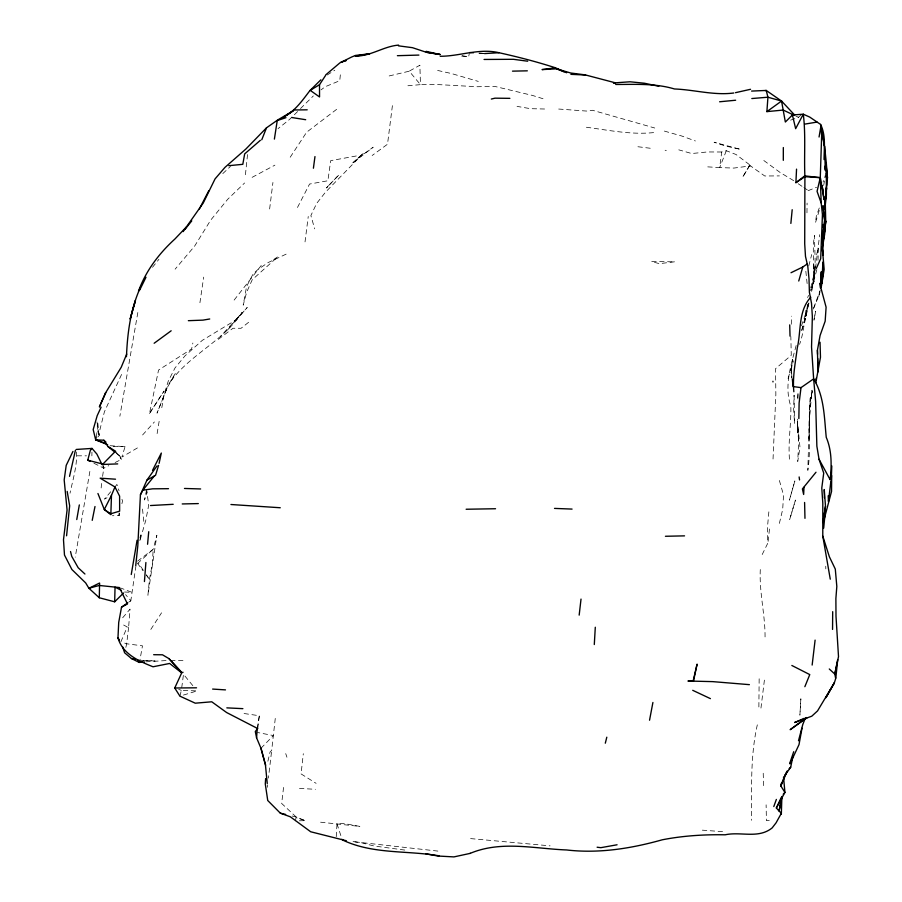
<?xml version="1.0" encoding="UTF-8"?>
<svg xmlns="http://www.w3.org/2000/svg" width="902" height="902" viewBox="0 0 902 902"><rect width="100%" height="100%" fill="white"/><g stroke="black" fill="none" stroke-linecap="round" stroke-linejoin="round"><path stroke-width="0.68" stroke-dasharray="4.51 3.38" d="M760.296 569.534C759.112 592.727 765.403 615.108 765.043 638.21M759.157 678.789L758.853 708.634M796.15 345.489C790.986 365.333 783.894 385.921 790.84 406.295C791.279 424.989 787.638 443.547 789.746 462.264M806.963 212.804L807.087 203.108M91.88 455.848L91.948 452.139M797.898 398.988L798.056 392.257L797.684 398.774M119.12 512.787L119.03 515.561L112.389 515.73M791.291 324.224L791.528 316.162M773.037 459.017L775.855 394.445L775.562 368.636L791.268 355.287L790.84 336.48M818.001 260.317L818.43 248.275M336.243 836.695L336.998 823.797L344.034 823.526L359.853 826.412L318.214 821.936M805.892 310.277C804.516 321.721 803.479 333.481 799.567 344.384M128.727 625.932L130.046 609.143L122.198 618.332M815.532 268.165L819.692 234.7M760.961 708.081L764.659 678.056M101.148 487.959L101.588 483.247L104.373 483.461M768.854 511.851L767.467 527.377L767.399 543.985L761.897 555.147M340.336 74.832L339.761 80.695L325.239 86.716L321.056 89.85M245.434 174.729L247.554 154.253M768.132 541.347L769.665 527.129M275.268 718.42L271.682 750.43L270.07 752.043L267.274 763.859M301.415 770.714L303.32 753.689M271.468 752.257L268.424 778.088M128.614 627.307L126.675 643.791L124.916 651.503M283.555 787.423L281.661 803.457L296.138 816.975L305.316 820.662L298.337 820.82M295.54 820.876L295.935 817.584L305.316 820.662M257.769 728.421L259.325 715.737L243.326 713.414M269.63 208.971L272.934 182.452M305.023 241.894L308.247 216.469M749.494 164.671L736.088 154.524L726.324 150.724L721.713 151.998L719.683 167.592L705.691 166.746M267.296 787.288L267.623 784.83M181.719 687.696L183.501 674.313L192.881 685.712M119.335 513.362L119.03 515.561L119.673 512.922M823.661 185.485L825.386 175.811M135.931 565.858L130.835 600.687L127.475 603.945M102.591 476.38L103.786 468.161L103.189 465.432M199.928 302.734L203.683 277.128M76.591 452.003C77.268 465.849 72.825 479.672 70.029 493.191M89.862 471.442L75.249 557.154M137.826 312.52L119.865 416.228M157.117 433.58L159.372 419.971M807.549 304.729L806.038 313.862L808.463 303.038M257.228 728.309L259.325 715.737M96.153 437.075L97.348 430.164L97.258 422.271M161.808 407.704L164.096 394.58L168.268 381.129L175.033 367.915L185.068 355.794L202.364 340.302L236.223 319.77L247.238 307.469L235.219 321.011L241.826 312.611C223.189 341.802 188.304 355.05 169.001 383.88L175.428 373.304L167.242 387.635L157.027 413.139L167.671 386.315L164.096 394.58M139.855 540.648L141.197 533.071M825.713 172.936L824.665 178.731L823.007 182.046M819.602 292L818.655 297.198L819.952 292.158M814.01 319.455L815.645 311.224L813.954 320.334M757.319 724.847C750.227 756.135 751.704 788.449 751.603 820.301M146.62 489.696L144.534 499.99L147.015 491.906M801.799 330.324L805.385 318.192L808.203 304.346M808.192 304.425L805.385 318.192L807.685 307.695L801.495 325.723M149.506 413.488L163.995 391.096L149.506 413.488L158.549 370.057L191.63 348.95L192.87 343.008M808.97 303.027L803.885 326.05M816.66 254.702L818.17 247.96M779.373 523.408L782.688 509.382L783.545 495.164L779.384 480.484M461.644 56.082L468.533 56.894L469.311 53.624M121.905 503.666L122.537 501.027L121.669 498.479M810.706 287.918L815.205 269.484M179.904 696.141L181.37 690.368L197.143 690.898L182.554 695.341M808.79 265.808L811.721 254.544M139.979 537.66L140.701 534.954L139.652 538.708M811.597 291.402C817.28 273.171 810.774 254.014 814.596 235.433C814.359 253.766 817.449 273.317 810.785 290.748M820.29 289.993L818.509 296.555L812.939 310.006L819.828 291.245M816.851 269.563L812.048 287.614L814.314 274.524L814.066 279.282L813.345 262.786L814.777 274.377L814.179 267.815L812.488 287.231L814.123 281.007L809.545 293.071M788.066 378.423L793.433 360.834M801.709 330.414L806.084 314.821M140.329 539.317L145.831 520.104L148.706 505.12L146.8 490.981M97.867 437.03L99.333 435.147L98.825 434.042L104.406 411.808L122.379 372.695M110.089 445.712L125.074 446.614L121.883 457.066L139.844 446.501M819.264 210.403L815.464 222.704L816.333 216.018L819.568 207.167M392.404 105.647L387.51 144.23L372.154 155.494M726.324 150.724L719.683 167.592L733.867 168.076L750.52 165.9L764.727 175.98L779.407 175.901M120.879 641.829L127.261 626.969L121.15 623.71M807.594 297.559L808.587 295.371M297.48 207.471L309.555 184.053L327.888 180.75L330.673 160.657L358.534 155.561M749.449 165.833L742.56 177.322L749.449 165.833L750.52 165.9M209.287 222.388L194.618 246.122L175.123 269.168M150.826 629.416L161.548 612.819M290.207 157.23L306.612 132.244L336.796 109.21M261.242 265.481L232.536 302.114M114.971 486.956L116.888 484.43L119.064 490.812M152.494 267.308L158.921 259.302M227.541 330.064L237.474 317.797L220.336 336.615M211.192 219.513L227.631 199.365L244.589 182.982M110.709 491.759L104.531 499.099L108.014 497.182M142.595 434.967L154.377 421.967M297.604 111.566L289.531 119.447L278.03 128.659M300.49 108.567L313.31 95.962M260.971 748.265L273.374 735.558L257.408 732.48M357.857 158.324L373.169 147.206L351.724 163.724L363.833 152.788L325.453 192.239L316.636 203.435L310.886 215.555L314.663 228.849M222.805 173.59L230.472 166.43M790.603 120.146L798.484 117.305L801.337 114.746M248.602 322.296L241.071 328.272L232.975 328.26L216.333 340.9M137.589 561.134L153.193 549.273L156.858 535.258L147.928 595.219L149.439 579.287L152.28 564.46L153.193 549.273L138.243 562.848L143.463 570.526M128.761 602.13L130.835 600.687L125.57 594.621M273.712 259.505L277.985 256.619L252.222 279.767L246.629 292.293L243.213 305.135L246.596 286.453L253.09 273.96L257.825 269.597L268.198 262.527L289.181 252.729M327.144 75.024L334.789 70.232M409.564 70.965L419.881 65.226L420.467 84.641L407.918 85.758M252.12 177.344L274.896 165.156M93.932 463.256L103.786 468.161L108.815 465.657M115.106 462.534L121.387 459.411L120.282 456.581L117.113 452.996M808.136 190.683L816.547 187.289M389.179 75.948L409.226 71.202L420.467 84.641L435.937 84.472L477.553 86.739L494.6 86.355L532.586 95.465L546.105 99.694M145.797 661.82L167.817 660.456M769.259 820.459L766.407 820.662L766.114 804.843M653.612 132.605C630.442 135.007 607.35 129.888 584.428 127.002M77.11 455.814L86.513 455.837M721.713 151.998L707.348 151.953L691.699 153.532L678.789 149.845M113.178 446.524L125.074 446.614M544.571 109.007L530.556 108.68L517.038 106.391M170.579 660.343L186.139 660.771M124.544 592.028L131.895 592.298L120.676 588.014M143.17 660.377L155.076 660.974L139.889 660.219L142.471 645.832L126.675 643.791L123.202 642.619M299.475 788.427L315.452 789.295M722.558 831.655L702.263 830.156M558.688 109.041L586.435 111.059L592.558 110.281L654.739 128.016M470.607 838.601L550.085 845.862M437.887 851.093L352.975 841.634M637.939 146.744L651.571 148.413M404.761 850.067L374.116 846.008L361.195 842.682M353.054 841.555L358.286 842.344M462.196 55.653L468.533 56.894M437.628 70.457L451.237 73.479L478.285 81.406M665.112 150.251L666.307 150.51M292.18 816.028L296.138 816.975M664.357 131.083L681.867 136.044L695.397 140.971M178.709 689.421L181.37 690.368M795.947 116.099L798.484 117.305M301.076 773.916L316.106 783.342M793.67 180.659L780.016 172.406L763.825 160.522M798.225 183.749L802.769 186.838M803.907 187.605L807.324 189.927M116.155 453.221L120.282 456.581M137.284 563.062L142.956 570.639M146.192 574.969L149.439 579.287L146.451 574.912M115.535 451.192L121.387 459.411M102.636 465.804L103.786 468.161M99.333 435.147L97.348 430.164L98.825 434.042L97.777 422.249M285.72 753.621L286.937 757.218M336.998 823.797L341.937 838.95M96.999 421.989L98.825 434.042M805.836 271.243L807.29 285.111M142.527 509.066L144.117 524.434M797.447 421.144L798.642 441.54L797.74 461.497L799.973 447.234L797.447 421.144L798.642 441.54L797.492 426.894L797.718 432.565L797.616 419.171M791.843 377.622L791.505 367.046L792.655 359.357L791.11 372.932L791.505 367.046L791.832 378.209M763.216 773.251L763.701 788.9M825.747 566.208L825.815 568.869M794.087 395.245L794.561 423.534L793.659 409.271L794.087 395.245M808.981 428.675L807.831 470.337C812.014 443.852 806.151 416.611 812.059 390.205L809.308 419.622L809.06 440.401L810.052 402.258L812.634 391.299L810.041 398.684L808.981 428.675M800.863 698.892L799.894 715.151L800.863 698.892M794.842 481.048L789.408 500.148L794.842 481.048M795.429 500.136L789.678 519.529L795.429 500.136M328.283 185.913L326.456 187.977L339.118 174.684L328.283 185.913M674.482 261.817L659.407 263.655L651.469 261.557L674.482 261.817M483.788 53.376L477.361 53.049L483.788 53.376M739.212 149.055L725.479 146.045L714.113 142.234L739.212 149.055"/><path stroke-width="1.35" d="M816.254 268.559L820.696 258.716L822.444 214.529L821.192 203.006L820.279 177.671L821.643 135.604L820.606 124.453L809.725 117.08L803.287 114.193L792.407 114.994L785.349 122.029L781.549 101.047L766.226 90.448L751.58 91.079M783.308 160.33L783.331 147.545M831.689 475.557L831.543 491.455L824.033 519.732M832.546 629.427L832.693 611.669M821.057 286.205L821.271 271.795L820.335 287.817M798.856 418.551L799.116 402.946L801.021 387.623L813.638 378.863L811.541 346.988L812.352 316.557L811.518 303.331L809.398 292.282L809.004 278.695L807.809 266.541L805.486 256.382L804.708 243.878L804.911 176.702C803.941 155.911 805.881 134.826 803.287 114.193L795.654 128.682L792.407 114.994M99.299 597.767L99.592 583.019L88.903 588.284L99.299 597.767L114.667 601.803L115.05 587.101L99.22 585.466L88.903 588.284L85.679 582.929L71.901 569.523L64.482 555.057L63.49 539.746L67.075 510.002L64.189 479.92L66.207 465.376L72.949 451.44M781.346 814.066L781.876 796.985L779.069 811.056L781.38 813.232L776.092 822.804L772.146 827.923C758.39 839.052 740.903 831.362 725.152 834.801C704.112 834.429 683.085 835.737 662.406 839.773L662.158 839.83C631.039 848.545 598.917 853.709 566.58 849.955C534.412 848.726 501.32 840.371 470.325 853.303L470.01 853.416M115.524 479.199L100.145 478.161L114.971 486.956L111.487 495.266L110.833 514.681L104.305 509.506L97.935 493.507M824.067 159.575C824.101 147.894 825.995 135.289 820.606 124.453M831.791 465.928L831.08 485.671L831.069 481.657M181.37 672.644L169.655 663.455L153.047 666.781C138.863 661.177 122.627 653.973 117.97 637.973L118.714 622.414L121.522 607.159L127.723 602.84M821.192 203.006L817.065 191.359L820.279 177.671L804.911 176.702L795.902 182.678L796.545 169.136M803.998 487.305L803.648 494.476L802.397 488.929L815.994 472.231M823.12 227.203L823.267 224.451M594.294 644.535L595.297 627.251M265.639 778.55L265.289 783.928L267.736 800.502L280.342 813.176L290.354 816.806L310.694 831.768L346.334 840.743M265.628 765.189L260.971 748.265L256.596 737.859L257.228 728.309L226.627 712.535L211.756 701.79L195.249 703.188L179.904 696.141L174.74 688L181.776 672.7L183.05 672.283M815.104 640.116L812.15 665.056M157.061 465.86L146.97 480.078L140.43 494.792L137.814 545.778L135.74 565.498M825.747 170.625L826.3 162.867L824.529 145.91L825.33 170.343L824.834 166.25M131.264 574.506L137.07 540.253M793.399 114.892L783.229 110.055L766.892 111.622L767.929 97.213L766.226 90.448L765.268 90.64M144.433 581.553L145.887 562.521M66.568 535.799L69.668 505.796L67.176 491.387M147.567 544.256L148.729 531.706M824.868 208.712L826.412 195.035L826.3 162.867L827.45 177.581L827.089 184.673L825.882 189.217M823.684 528.166L825.082 513.644M790.862 223.414L792.193 209.715M126.46 356.685C127.419 333.097 130.463 309.442 140.295 287.715M835.838 678.056L837.687 659.61L834.812 674.076L835.692 678.597L834.35 682.814L817.55 710.9L811.789 716.188L794.617 722.513L804.347 718.285M824.902 204.077L826.627 187.729L824.868 204.585M579.174 615.13L581.023 599.086M824.056 235.332L825.725 220.967L825.161 196.816L825.307 209.794L825.262 200.999L824.868 203.717M823.594 239.255L824.597 230.935M824.935 228.172L825.725 220.967L824.608 234.599L822.32 248.174L824.169 269.371L821.248 287.118M830.663 483.089L828.431 501.523L828.205 495.784M313.411 168.223L314.967 156.576M824.608 220.032L823.041 205.915L824.608 220.032L822.737 233.832L822.974 255.131L822.117 247.385M274.388 139.1L277.241 120.575L285.979 117.666M825.488 506.169L823.041 522.506L825.488 506.169L824.248 489.527L824.394 497.87M820.594 287.918L822.455 276.384L822.793 262.144L822.229 283.341L822.455 276.384L820.549 286.791M107.688 444.731L95.68 439.838L96.153 437.075M819.061 137.014L820.921 126.156L824.236 145.47L823.199 137.51M76.76 519.552L79.331 504.917M782.068 796.443L779.069 811.056L776.351 807.944L784.92 792.43L780.861 785.958L781.324 783.331M817.539 354.306L817.426 350.235L820.076 335.51L825.172 321.168L826.097 307.199L819.704 283.431M823.864 519.755L824.541 516.034M802.013 728.23L799.014 744.612L790.039 763.836M69.533 476.346L75.418 450.323M815.96 379.697L816.242 378.152M649.541 720.224L652.913 702.466M92.218 520.341L94.992 506.518M780.771 785.856L784.943 775.303L790.704 767.196L792.903 756.383M815.836 382.685L820.482 357.203L820.031 342.23M159.102 463.324L161.323 453.052L152.539 470.337M693.086 681.179L697.099 664.109L693.48 681.134L687.944 681.021L712.749 681.63L749.393 684.652M605.31 743.192L606.809 737.193M90.245 461.418L87.776 460.2L90.324 450.402L92.015 448.418L96.852 454.033L102.061 464.62M798.495 740.767L802.791 724.509L804.764 719.492L806.715 717.541L790.152 729.695L806.974 717.755M798.744 281.007L802.78 267.003L807.267 263.948M158.583 465.409L155.527 475.343L146.97 480.078M789.656 763.52L793.726 751.693M773.792 806.568L776.363 799.42M261.76 139.799L266.496 127.825L277.782 119.91L293.308 110.766L282.8 117.869M804.855 686.704L809.77 674.595L791.843 665.473M126.72 354.08L121.218 367.283L105.455 393.046M780.861 785.958L787.119 771.334M139.72 290.016L145.977 277.264M266.496 127.825L245.942 148.965L224.993 167.355L215.071 178.878L203.198 203.074L183.117 231.611M208.7 190.886L199.387 208.926M138.491 291.199C145.831 270.825 159.023 253.485 174.909 239.007L186.342 226.988M101.08 407.242L97.191 415.687L93.188 429.566L95.68 439.838L106.278 443.592M776.351 807.944L781.256 797.458M111.487 495.266L104.305 509.506L110.664 513.813L119.639 511.152L119.605 496.145L114.971 486.956M140.43 494.792L142.809 490.214L154.343 475.94M784.943 775.303L787.108 771.154M319.511 84.709L319.545 96.965L310.232 90.347L319.511 84.709L325.475 75.588M810.774 297.209C798.078 310.931 801.258 330.989 797.278 347.935C795.485 362.39 792.339 377.239 793.85 391.739M184.899 229.458L191.765 220.866M325.701 74.911L339.919 62.858L351.656 57.006L355.512 55.428L369.696 53.804L355.365 56.104C370.857 56.296 383.474 46.34 398.571 45.1M286.983 114.982C296.6 109.018 303.117 99.4 309.916 90.606L320.875 79.804M783.207 794.222L784.92 792.43L783.534 777.039M114.667 601.803L123.563 593.009M789.171 768.651L790.704 767.196M257.769 728.421L255.3 731.533L256.596 737.859M260.374 140.295L244.667 153.892L242.807 164.322L228.849 165.675M795.902 182.678L804.471 176.093M154.152 343.256L171.166 330.786M766.892 111.622L781.549 101.047L794.752 115.14M121.522 607.159L127.475 603.945L119.425 587.54L115.05 587.101L120.992 590.179M791.009 272.731L802.78 267.003M346.368 60.423L341.069 62.193L346.413 60.378M491.331 99.051L494.972 98.171L509.889 98.341M735.48 92.68L750.543 89.298M470.393 853.337L453.932 856.9L437.876 856.021L425.958 853.811M617.081 844.779L600.845 847.677L597.113 847.215M209.726 318.981L202.973 320.131L188.349 320.684M804.821 124.104L817.043 122.086M142.809 490.214L152.585 488.828L168.505 488.681M566.659 72.769L555.44 67.797L542.034 69.601L556.579 68.845L570.752 73.017L585.082 74.855L615.401 82.826L613.439 82.95L630.002 81.789L644.456 83.232L658.798 86.265M719.604 101.779L735.637 100.235M122.548 646.7L124.623 652.789L131.455 658.539L139.179 662.418L144.478 661.944M174.74 688L196.535 687.809M751.817 98.544L767.929 97.213L781.549 101.047M733.8 92.996C713.933 95.612 694.382 89.715 674.482 88.971C655.495 83.221 635.312 84.506 615.694 84.461M440.221 56.274C459.941 56.285 479.278 48.009 499.009 52.722C518.019 56.927 536.915 61.798 555.44 67.797M76.242 449.455L92.015 448.418M173.195 504.308L150.51 505.537M484.532 53.579L499.009 52.722M466.142 509.247L495.548 508.739M102.783 464.451L117.7 463.899M418.911 55.078L397.387 55.687M512.494 71.145L527.343 70.83M182.227 503.947L198.316 503.587M665.428 536.273L684.539 535.867M484.058 59.453L513.407 59.306L527.681 61.212M293.68 109.988L307.21 109.819M153.656 654.705L162.484 654.796L168.956 658.629L181.685 672.351M184.482 488.456L200.639 488.952M554.516 508.401L572.071 509.089M570.898 74.347L585.578 75.013M95.68 439.838L103.854 440.232L105.929 442.059M226.83 707.867L242.886 708.656M469.57 52.541L473.449 52.767M280.263 507.747L230.935 504.511M212.624 689.072L225.489 689.883M805.046 175.913L820.279 177.671M438.981 855.806C406.768 850.282 372.853 854.442 342.568 839.987M398.481 45.844L412.462 47.682L426.319 52.271L439.962 54.537L426.172 51.335M801.021 387.623L792.993 386.552L792.362 378.987M426.319 52.271L440.334 54.492M291.741 117.508L305.688 119.718M131.455 658.539L135.075 659.261M280.342 813.176L285.607 814.438M87.776 460.2L102.884 464.079L115.535 451.192L107.902 446.49L103.854 440.232M556.579 68.845L564.122 71.867M692.725 690.312L710.415 698.633M107.902 446.49L115.129 452.376M829.276 668.98L834.812 674.076L838.51 656.645L835.996 616.179L835.883 598.578L836.819 586.447L835.297 569.083L829.366 556.76L822.782 536.081L822.804 503.147L821.778 488.05L823.718 473.088L819.05 459.265L816.862 446.186L815.622 401.356L813.638 378.863C824.36 396.553 824.225 417.446 826.255 437.335C831.971 450.808 831.689 465.455 830.156 479.729L819.05 459.265M84.935 574.022L78.17 567.73L71.754 556.387L70.525 551.528M168.956 658.629L181.776 672.7M117.97 637.973L119.425 639.901M137.893 660.106L139.179 662.418M267.251 783.522L265.447 764.964L260.971 748.265M820.47 177.987L824.056 199.692L822.083 185.778L823.368 192.103M830.268 579.174L822.782 536.081M825.68 167.017L827.45 177.581L826.029 164.592M799.138 476.955L799.544 479.932M817.426 350.235L818.024 371.94L817.652 358.376M772.946 381.275L772.98 381.907M789.712 324.889L790.028 336.153M804.595 502.47L804.967 518.334M105.647 392.776L99.445 406.802L105.647 392.776M133.8 306.094L130.136 319.105L135.435 300.591L133.8 306.094M834.35 682.814L825.939 697.607L834.35 682.814"/></g></svg>
